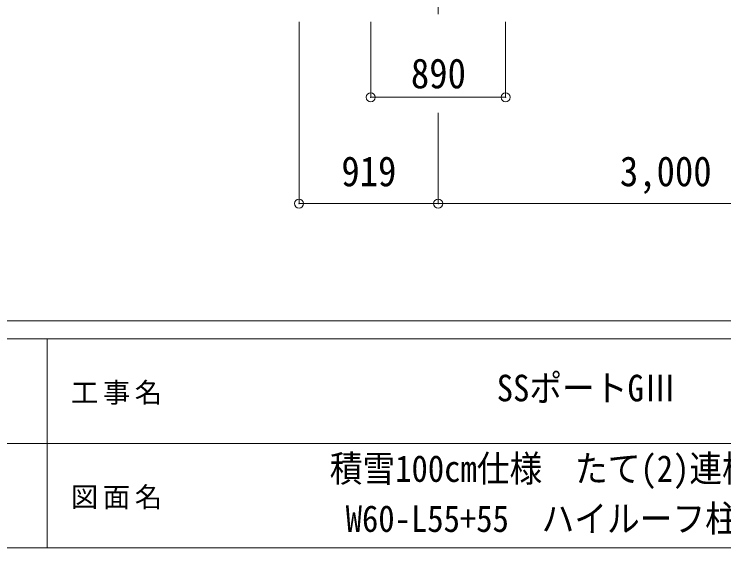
# Model space of a CAD drawing. Units: millimetres at full size, sheet at 1:60. Extents: x -16864 to 16864, y -11640 to 11640.
# Drawn here: x -1114 to 3572, y -11640 to -8113 of the extents above; entities that cross this region are included whole.
import ezdxf
from ezdxf.enums import TextEntityAlignment as Align

# ---------------------------------------------------------------- set-up
doc = ezdxf.new("R2010")
doc.units = ezdxf.units.MM
doc.header["$LTSCALE"] = 60
doc.header["$PDMODE"] = 32
doc.header["$PDSIZE"] = 60
doc.linetypes.add('CHAIN1', pattern=[8, 5, -1, 1, -1])
for name, color, linetype, lineweight in [('0-1_Defpoints', 7, 'CHAIN1', 9), ('0-8_TABLE1', 6, 'Continuous', 9), ('F-0', 7, 'Continuous', 9)]:
    doc.layers.add(name, color=color, linetype=linetype, lineweight=lineweight)
doc.styles.add('ＭＳ ゴシック', font='')
doc.styles.get('ＭＳ ゴシック').set_extended_font_data('MS Gothic')

msp = doc.modelspace()

# ---------------------------------------------------------------- linework, layer by layer
at = {"layer": '0-1_Defpoints'}
msp.add_line((1685.56, -7813.9), (1685.56, -8162.9), dxfattribs=at)
at = {"layer": '0-8_TABLE1'}
for p, q in [((767.04, -9364.9), (767.04, -8162.9)), ((1240.56, -8662.9), (1240.56, -8162.9)), ((2130.56, -8662.9), (2130.56, -8162.9)), ((1240.56, -8662.9), (2130.56, -8662.9)), ((1685.56, -9364.9), (1685.56, -8764.9)), ((1685.56, -9364.9), (767.04, -9364.9)), ((4685.56, -9364.9), (1685.56, -9364.9))]:
    msp.add_line(p, q, dxfattribs=at)
for p in [(1240.56, -8662.9), (2130.56, -8662.9), (767.04, -9364.9), (1685.56, -9364.9)]:
    msp.add_point(p, dxfattribs=at)
at = {"layer": 'F-0', "color": 5, "lineweight": 5}
for p, q in [((-16864.12, -10140), (16015.88, -10140)), ((-16864.12, -10260), (10682.37, -10260)), ((-897.63, -10260), (-897.63, -11640)), ((-6897.63, -10950), (5402.37, -10950)), ((-16864.12, -11640), (16015.88, -11640))]:
    msp.add_line(p, q, dxfattribs=at)

# ---------------------------------------------------------------- texts
at = {"layer": '0-8_TABLE1', "color": 7, "style": 'ＭＳ ゴシック', "width": 0.9}
for s, p in [('890', (1505.56, -8662.9)), ('919', (1046.3, -9309.9)), ('3,000', (2885.56, -9309.9))]:
    msp.add_text(s, height=197.9, dxfattribs=at).set_placement(p, align=Align.BOTTOM_LEFT)
at = {"layer": 'F-0', "style": 'ＭＳ ゴシック', "width": 0.9}
for s, p in [('SSポートGⅢ ', (2072.37, -10725)), ('積雪100cm仕様\u3000たて(2)連棟\u30004台用', (969.87, -11256.91)), ('W60-L55+55\u3000ハイルーフ柱\u30008本柱', (1074.87, -11587.74))]:
    msp.add_text(s, height=176, dxfattribs=at).set_placement(p, align=Align.BOTTOM_LEFT)
at = {"layer": 'F-0', "char_height": 132, "attachment_point": 7, "style": 'ＭＳ ゴシック'}
for s, insert in [('\\T1.17;工事名', (-739.42, -10695)), ('\\T1.17;図面名', (-739.42, -11385))]:
    msp.add_mtext(s, dxfattribs=dict(at, insert=insert))

doc.saveas('drawing.dxf')
